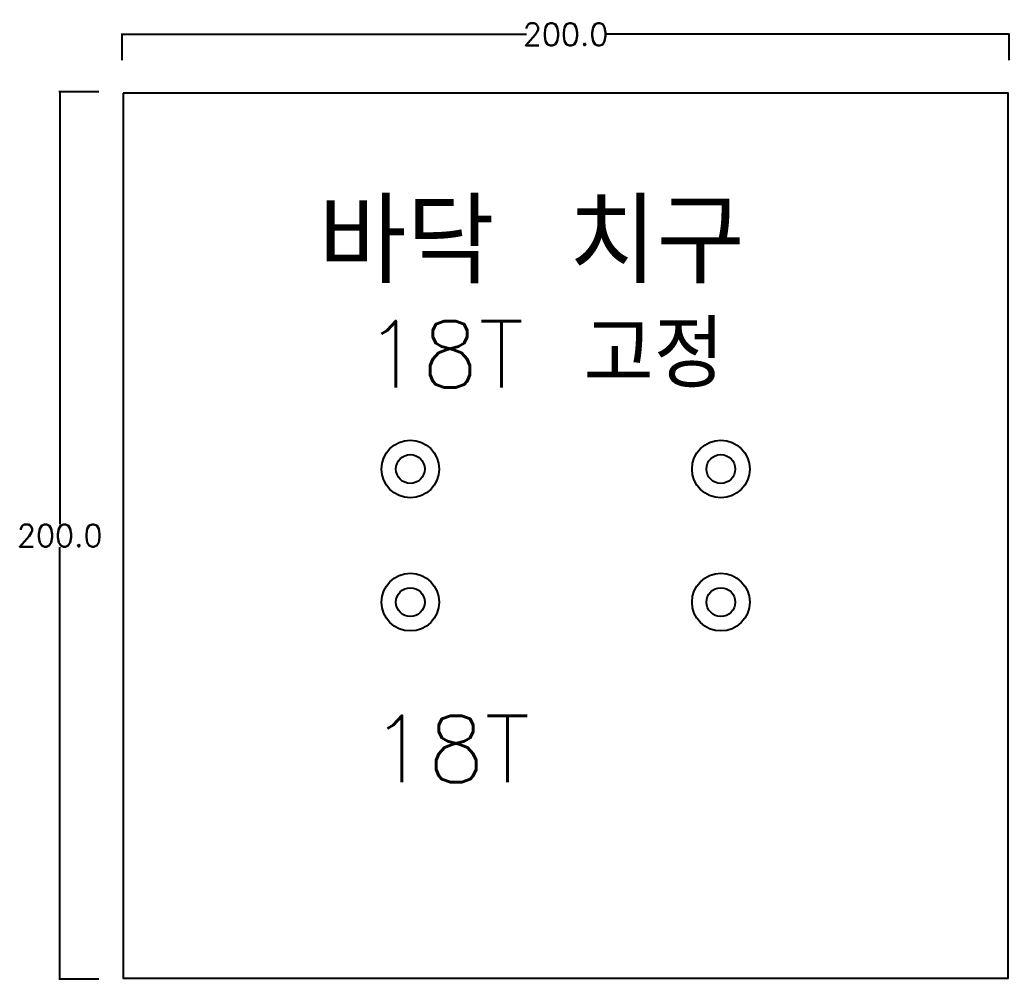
# Model space of a CAD drawing. Header units: millimetres. Extents: x -25 to 19775, y 172 to 9172.
# Drawn here: x 15602.4 to 15825.5, y 6571.8 to 6788.1 of the extents above; entities that cross this region are included whole.
import ezdxf

# ---------------------------------------------------------------- set-up
doc = ezdxf.new("R2010")
doc.units = ezdxf.units.MM
for name, color, linetype in [('TEXT', 7, 'Continuous'), ('볼트 구멍', 7, 'Continuous'), ('치구', 7, 'Continuous'), ('치수', 7, 'Continuous')]:
    doc.layers.add(name, color=color, linetype=linetype)
doc.styles.get("Standard").update_dxf_attribs({"font": 'txt.shx', "bigfont": 'whgtxt.shx'})
doc.dimstyles.get("Standard").update_dxf_attribs({"dimtxt": 7, "dimasz": 0.18, "dimexe": 0.18, "dimexo": 0.0625, "dimgap": 0.09, "dimtad": 0, "dimtih": 1, "dimtoh": 1, "dimdec": 1, "dimzin": 0, "dimdsep": 46, "dimtxsty": 'Standard', "dimcen": 0.09, "dimadec": 0, "dimazin": 0, "dimtfac": 1, "dimtdec": 1, "dimtofl": 0, "dimtmove": 0, "dimatfit": 3, "dimfxl": 0, "dimtolj": 1, "dimtzin": 0, "dimarcsym": 0})

# ---------------------------------------------------------------- blocks, each defined once
blk = doc.blocks.new('*D543')
at = {"layer": 'Defpoints', "color": 0}
for p in [(15825.46, 6784.82), (15625.46, 6778.93), (15825.46, 6778.93)]:
    blk.add_point(p, dxfattribs=at)
at = {"layer": '치수', "color": 0, "lineweight": -2}
for p, q in [((15625.46, 6778.99), (15625.46, 6785)), ((15625.64, 6784.82), (15716.62, 6784.82)), ((15825.28, 6784.82), (15734.3, 6784.82)), ((15825.46, 6778.99), (15825.46, 6785))]:
    blk.add_line(p, q, dxfattribs=at)
at = {"layer": '치수', "color": 0}
for points in [[(15625.64, 6784.85), (15625.64, 6784.79), (15625.46, 6784.82)], [(15825.28, 6784.85), (15825.28, 6784.79), (15825.46, 6784.82)]]:
    blk.add_solid(points, dxfattribs=at)
at = {"layer": '치수', "color": 0, "insert": (15725.46, 6784.82), "char_height": 5, "attachment_point": 5}
blk.add_mtext('\\A1;200.0', dxfattribs=at)
blk = doc.blocks.new('*D544')
at = {"layer": 'Defpoints', "color": 0}
for p in [(15620.32, 6771.82), (15611.42, 6571.82), (15620.32, 6571.82)]:
    blk.add_point(p, dxfattribs=at)
at = {"layer": '치수', "color": 0, "lineweight": -2}
for p, q in [((15620.26, 6771.82), (15611.24, 6771.82)), ((15611.42, 6771.64), (15611.42, 6674.41)), ((15611.42, 6572), (15611.42, 6669.23)), ((15620.26, 6571.82), (15611.24, 6571.82))]:
    blk.add_line(p, q, dxfattribs=at)
at = {"layer": '치수', "color": 0}
for points in [[(15611.39, 6771.64), (15611.45, 6771.64), (15611.42, 6771.82)], [(15611.39, 6572), (15611.45, 6572), (15611.42, 6571.82)]]:
    blk.add_solid(points, dxfattribs=at)
at = {"layer": '치수', "color": 0, "insert": (15611.42, 6671.82), "char_height": 5, "attachment_point": 5}
blk.add_mtext('\\A1;200.0', dxfattribs=at)

msp = doc.modelspace()

# ---------------------------------------------------------------- linework, layer by layer
at = {"layer": '볼트 구멍', "color": 6}
for centre in [(15690.462, 6686.825), (15760.462, 6686.825), (15690.462, 6656.825), (15760.462, 6656.825)]:
    msp.add_circle(centre, 6.5, dxfattribs=at)
at = {"layer": '볼트 구멍', "color": 3}
for centre in [(15690.462, 6686.825), (15760.462, 6686.825), (15690.462, 6656.825), (15760.462, 6656.825)]:
    msp.add_circle(centre, 3.25, dxfattribs=at)
at = {"layer": '치구'}
msp.add_lwpolyline([(15625.712, 6771.575), (15625.712, 6572.075), (15825.212, 6572.075), (15825.212, 6771.575)], close=True, dxfattribs=at)

# ---------------------------------------------------------------- texts
at = {"layer": 'TEXT', "color": 6, "linetype": 'Continuous'}
msp.add_text('바닥 치구', height=18.75, dxfattribs=at).set_placement((15669.766, 6728.701))
at = {"layer": 'TEXT', "color": 6}
msp.add_text('18T 고정', height=15, dxfattribs=at).set_placement((15680.114, 6705.196))
at = {"layer": 'TEXT', "color": 1}
msp.add_text('18T', height=15, dxfattribs=at).set_placement((15681.474, 6616.214))

# ---------------------------------------------------------------- dimensions: what is measured, and where the dimension line sits
at = {"layer": '치수', "color": 4}
dim = msp.add_linear_dim(base=(15825.462, 6784.815), p1=(15625.462, 6778.932), p2=(15825.462, 6778.932), dimstyle='Standard', override={"dimtxt": 5}, dxfattribs=at)
dim.commit()
dim.dimension.update_dxf_attribs({"geometry": '*D543', "text_midpoint": (15725.462, 6784.815)})
dim = msp.add_linear_dim(base=(15611.416, 6571.825), p1=(15620.32, 6771.825), p2=(15620.32, 6571.825), angle=90, dimstyle='Standard', override={"dimtxt": 5}, dxfattribs=at)
dim.commit()
dim.dimension.update_dxf_attribs({"geometry": '*D544', "text_midpoint": (15611.416, 6671.825)})

doc.saveas('drawing.dxf')
